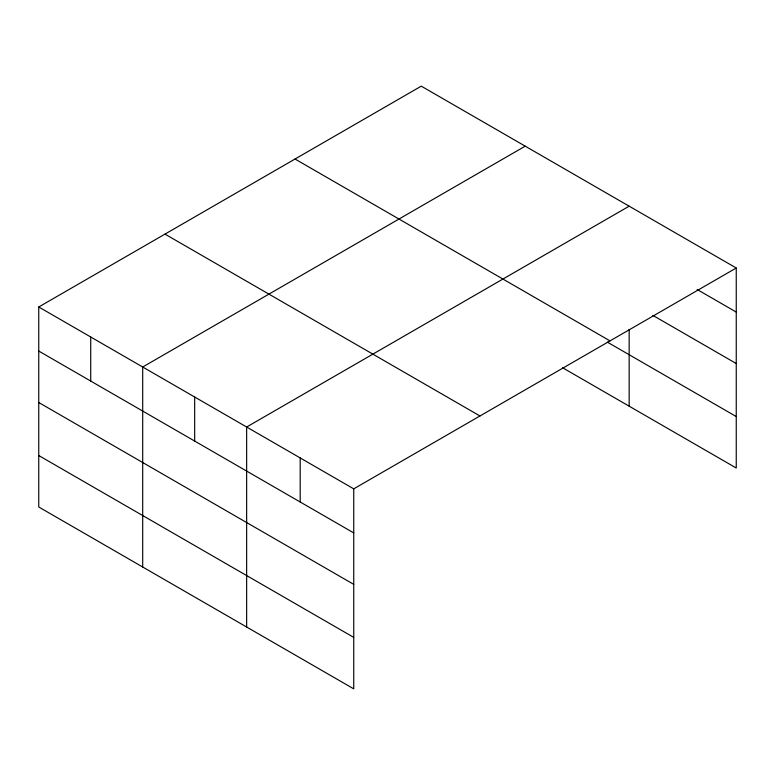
<?xml version="1.0" encoding="UTF-8"?>
<svg xmlns="http://www.w3.org/2000/svg" width="775" height="775" viewBox="0 0 775 775"><rect width="100%" height="100%" fill="white"/><g stroke="black" fill="none" stroke-linecap="round" stroke-linejoin="round"><path stroke-width="1.16" d="M562.631 367.767L736.25 468.013L736.25 268.005L421.261 86.151L38.75 306.987L38.75 506.995L353.739 688.849L353.739 488.851L38.75 306.987M525.208 146.165L142.697 367.001L142.697 567M629.155 206.179L246.644 427.015L246.644 627.014M353.739 488.851L736.25 268.005M697.122 289.472L736.25 312.063M652.841 315.367L736.25 363.533M295.033 159.03L610.022 340.884M607.319 342.114L736.25 416.553M164.978 234.108L479.967 415.972M38.75 351.046L353.739 532.909M38.75 402.506L353.739 584.369M38.75 455.526L353.739 637.389M629.155 329.414L629.155 406.177M300.196 457.928L300.196 501.987M194.67 397.013L194.67 441.062M90.723 336.999L90.723 381.048"/></g></svg>
